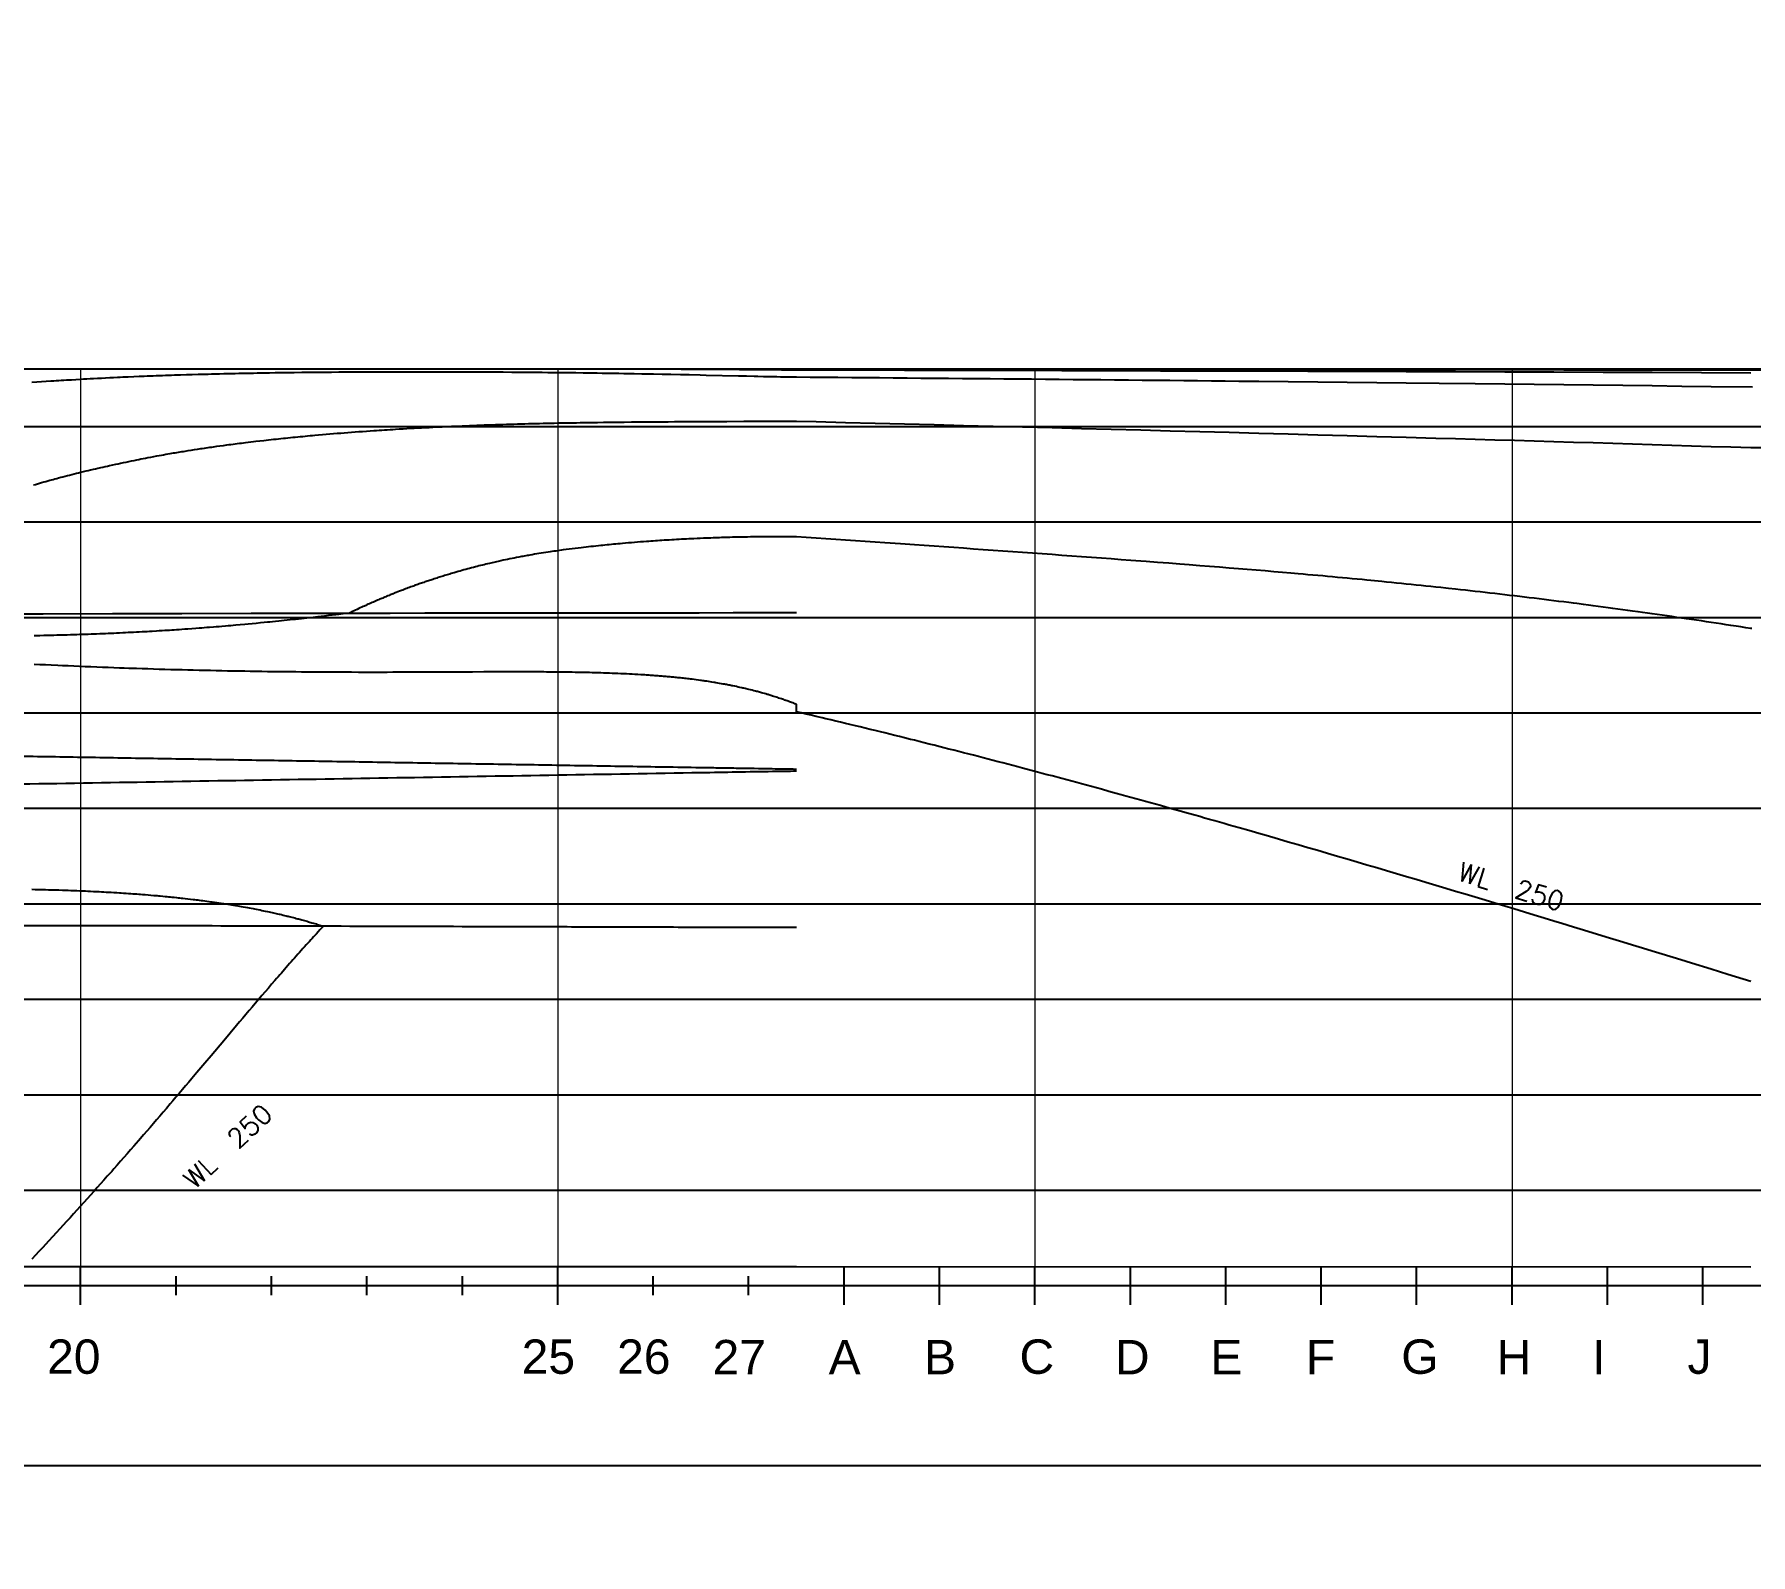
# Model space of a CAD drawing. Extents: x 11249 to 82946, y 15238 to 34763.
# Drawn here: x 25101 to 34094, y 15238 to 23200 of the extents above; entities that cross this region are included whole.
import ezdxf

# ---------------------------------------------------------------- set-up
doc = ezdxf.new("R2010")
doc.units = 0
doc.header["$LTSCALE"] = 250
for name, color, linetype, lineweight in [('00_Grid', 1, 'CONTINUOUS', 25), ('03_Lines_Buttocks', 7, 'CONTINUOUS', 25), ('03_Lines_Grid', 253, 'CONTINUOUS', 15), ('03_Lines_Waterlines', 7, 'CONTINUOUS', 25)]:
    doc.layers.add(name, color=color, linetype=linetype, lineweight=lineweight)
doc.layers.add('00_Text', color=7, linetype='CONTINUOUS')
doc.layers.add('S0CO1', color=1, linetype='CONTINUOUS')
doc.layers.add('Make2D$Visible$Curves$0', color=18, linetype='CONTINUOUS', true_color=0x000000)
doc.styles.add('Default', font='arial.ttf')
doc.styles.add('ROMANS', font='romans', dxfattribs={"height": 100})

msp = doc.modelspace()

# ---------------------------------------------------------------- linework, layer by layer
at = {"layer": '03_Lines_Buttocks'}
for points in [[(34093.7, 25413.4, 0.000024), (29093.7, 25240.3)], [(34093.7, 25472.6, 0.000032), (29093.7, 25299.6)], [(34093.7, 25539.6, 0.000044), (29093.7, 25366.6)], [(34093.7, 25630.6, 0.000088), (29093.7, 25457.6)]]:
    msp.add_lwpolyline(points, format="xyb", dxfattribs=at)
at = {"layer": '03_Lines_Grid'}
for p, q in [((25343.7, 21446.5), (25343.7, 16647.5)), ((27843.7, 21446.5), (27843.7, 16647.5)), ((30343.7, 21446.5), (30343.7, 16647.5)), ((32843.7, 21446.5), (32843.7, 16647.5))]:
    msp.add_line(p, q, dxfattribs=at)
at = {"layer": '03_Lines_Grid', "linetype": 'ByBlock', "lineweight": -2}
for p, q in [((12584.8, 21146.5), (51068.5, 21146.5)), ((12584.8, 20646.5), (51068.5, 20646.5)), ((12584.8, 20146.5), (51068.5, 20146.5)), ((12584.8, 19646.5), (51068.5, 19646.5)), ((12584.8, 19146.5), (51068.5, 19146.5)), ((12584.8, 18646.5), (51068.5, 18646.5)), ((12584.8, 18146.5), (51068.5, 18146.5)), ((12584.8, 17646.5), (51068.5, 17646.5)), ((12584.8, 17146.5), (51068.5, 17146.5))]:
    msp.add_line(p, q, dxfattribs=at)
at = {"layer": '03_Lines_Waterlines'}
for p, q in [((29093.7, 21446.5), (29093.7, 21446.5)), ((34093.7, 21446.5), (34093.7, 21446.5))]:
    msp.add_line(p, q, dxfattribs=at)
at = {"layer": '03_Lines_Waterlines', "color": 2}
for p, q in [((14343.7, 16746.5), (29093.7, 16746.5)), ((29093.7, 16746.5), (34093.7, 16744.9))]:
    msp.add_line(p, q, dxfattribs=at)
at = {"layer": '03_Lines_Waterlines'}
for points in [[(38837.2, 21446.5), (34093.7, 21446.5, 0.000019), (29145.2, 21446.5)], [(34102.7, 21351.7), (33887.5, 21354.5), (33732.8, 21356.4), (33578.2, 21358.4), (33423.6, 21360.3), (33268.9, 21362.2), (33114.3, 21364), (32959.7, 21365.8), (32805, 21367.7), (32650.4, 21369.4), (32462.4, 21371.6), (32289.5, 21373.5), (32134.9, 21375.2), (31980.3, 21376.9), (31825.6, 21378.5), (31671, 21380.2), (31516.4, 21381.8), (31413.3, 21382.8), (31413.3, 21382.8, 0.000523), (29093.7, 21404), (29067.9, 21404.4), (29042.1, 21404.8), (29011.4, 21405.4), (28991.8, 21405.8), (28972.1, 21406.2), (28952.5, 21406.6), (28922.2, 21407.2), (28891.8, 21407.8), (28872.6, 21408.3), (28831.8, 21409.2), (28791.1, 21410.1), (28621.6, 21414), (28589.2, 21414.8), (28532.9, 21416.1), (28486.9, 21417.1), (28436.8, 21418.1), (28390.8, 21419.1), (28344.8, 21420), (28314.4, 21420.6), (28283.9, 21421.2), (28244, 21421.9), (28217.3, 21422.4), (28190.6, 21422.8), (28164, 21423.3), (28130.4, 21423.8), (28103.5, 21424.2), (28076.7, 21424.6), (28049.8, 21425), (28023, 21425.4), (27976.4, 21426), (27937.7, 21426.5), (27898.9, 21427), (27860.5, 21427.4), (27822, 21427.8), (27791.7, 21428.1), (27761.3, 21428.4), (27714.3, 21428.8), (27667.3, 21429.2), (27635.5, 21429.5), (27603.8, 21429.7), (27558, 21430), (27512.3, 21430.3), (27462.3, 21430.5), (27412.4, 21430.8), (27384.7, 21430.9), (27357.1, 21431), (27318.2, 21431.1), (27279.4, 21431.2), (27240.5, 21431.3), (27201.7, 21431.4), (27172.1, 21431.4), (27142.5, 21431.4), (27094.4, 21431.4), (27046.2, 21431.4), (27007.4, 21431.3), (26968.5, 21431.3), (26929.6, 21431.2), (26890.7, 21431.1), (26851.9, 21430.9), (26813, 21430.7), (26774.1, 21430.5), (26735.3, 21430.3), (26696.4, 21430.1), (26657.6, 21429.8), (26618.7, 21429.5), (26579.8, 21429.1), (26541, 21428.7), (26502.2, 21428.3), (26463.3, 21427.9), (26424.5, 21427.4), (26394.1, 21427), (26363.7, 21426.5), (26333.2, 21426.1), (26302.8, 21425.6), (26269.3, 21425), (26249.9, 21424.7), (26230.6, 21424.3), (26211.2, 21424), (26191.8, 21423.6), (26172.4, 21423.2), (26153, 21422.8), (26133.7, 21422.4), (26114.3, 21422), (26093.2, 21421.5), (26072, 21421), (26050.9, 21420.5), (26029.8, 21420), (26012.2, 21419.5), (25994.6, 21419.1), (25977, 21418.6), (25959.4, 21418.1), (25928.5, 21417.2), (25897.6, 21416.3), (25866.6, 21415.4), (25835.7, 21414.4), (25820.3, 21413.8), (25804.8, 21413.3), (25788.7, 21412.8), (25772.6, 21412.2), (25756.5, 21411.6), (25740.3, 21411), (25724.2, 21410.4), (25708.1, 21409.8), (25692, 21409.2), (25675.9, 21408.6), (25650.4, 21407.5), (25621.9, 21406.3), (25593.5, 21405.1), (25579.2, 21404.5), (25565, 21403.8), (25550.8, 21403.2), (25536.6, 21402.5), (25516.4, 21401.6), (25496.2, 21400.6), (25474.9, 21399.6), (25453.7, 21398.5), (25432.4, 21397.4), (25411.2, 21396.3), (25393.9, 21395.3), (25376.7, 21394.4), (25359.4, 21393.4), (25342.2, 21392.5), (25319.2, 21391.1), (25296.1, 21389.8), (25282.7, 21389), (25269.4, 21388.2), (25256, 21387.3), (25242.6, 21386.5), (25229.2, 21385.7), (25215.9, 21384.8), (25202.5, 21383.9), (25188.5, 21383), (25163.5, 21381.4), (25138.5, 21379.7), (25113.6, 21377.9), (25088.6, 21376.1)], [(40106.9, 21446.5), (34093.7, 21446.5, 0.000007), (29093.7, 21446.5), (14343.7, 21446.5)], [(34343.7, 21034.7, 0.001774), (34093.7, 21033.8), (33990.6, 21037.2), (33887.5, 21040.5), (33784.4, 21043.8), (33680, 21047.2), (33578.2, 21050.4), (33475.1, 21053.6), (33372, 21056.7), (33268.9, 21059.9), (33165.8, 21063), (33062.7, 21066.1), (32959.7, 21069.2), (32856.6, 21072.2), (32753.5, 21075.2), (32650.4, 21078.2), (32547.3, 21081.2), (32444.2, 21084.2), (32289.5, 21088.6), (32134.9, 21092.9), (31980.3, 21097.2), (31825.6, 21101.5), (31671, 21105.7), (31516.4, 21109.9), (31361.7, 21114.1), (31207.1, 21118.2), (31052.4, 21122.4), (30897.8, 21126.5), (30743.2, 21130.5), (30588.5, 21134.6), (30433.9, 21138.6), (30279.2, 21142.6), (30124.6, 21146.6), (29970, 21150.5), (29815.3, 21154.4), (29660.7, 21158.3), (29506, 21162.2), (29351.4, 21166), (29196.8, 21169.9), (29093.7, 21172.4), (29035, 21172.3), (28935.9, 21172), (28882.1, 21171.8), (28819.3, 21171.6), (28729, 21171.3), (28652.3, 21171), (28614, 21170.9), (28557.8, 21170.6), (28523.9, 21170.4), (28490, 21170.2), (28456.1, 21170), (28422.2, 21169.8), (28372.6, 21169.5), (28322.9, 21169.1), (28295.7, 21168.9), (28268.5, 21168.7), (28230, 21168.3), (28191.5, 21167.9), (28153, 21167.5), (28114.5, 21167.1), (28082.9, 21166.7), (28051.3, 21166.3), (28019.7, 21165.8), (27988.1, 21165.4), (27960.4, 21164.9), (27941.2, 21164.6), (27921.9, 21164.3), (27902.6, 21164), (27883.3, 21163.6), (27864, 21163.3), (27844.8, 21162.9), (27825.5, 21162.5), (27806.2, 21162.1), (27786.9, 21161.7), (27767.6, 21161.3), (27748.3, 21160.8), (27729, 21160.4), (27709.7, 21159.9), (27690.4, 21159.4), (27671.1, 21158.9), (27651.8, 21158.4), (27632.5, 21157.9), (27613.2, 21157.4), (27593.9, 21156.8), (27574.6, 21156.2), (27555.3, 21155.6), (27536, 21155), (27516.7, 21154.4), (27497.4, 21153.8), (27478.1, 21153.1), (27458.8, 21152.5), (27439.4, 21151.8), (27420.1, 21151.1), (27400.8, 21150.3), (27381.5, 21149.6), (27362.2, 21148.8), (27342.9, 21148), (27315, 21146.9), (27301.1, 21146.3), (27287.1, 21145.7), (27262.4, 21144.6), (27237.7, 21143.5), (27213, 21142.3), (27188.4, 21141.1), (27169, 21140.1), (27149.7, 21139.2), (27130.4, 21138.2), (27111.1, 21137.1), (27091.8, 21136.1), (27072.5, 21135), (27053.1, 21133.9), (27033.8, 21132.8), (27013.5, 21131.6), (26993.2, 21130.4), (26979, 21129.6), (26964.7, 21128.7), (26950.5, 21127.8), (26936.3, 21126.9), (26922, 21126), (26907.8, 21125), (26893.6, 21124.1), (26879.4, 21123.1), (26860, 21121.8), (26840.7, 21120.5), (26821.4, 21119.1), (26802.1, 21117.7), (26782.8, 21116.3), (26763.5, 21114.8), (26744.2, 21113.4), (26725, 21111.9), (26706.3, 21110.4), (26687.5, 21108.9), (26668.8, 21107.3), (26650.1, 21105.8), (26630.3, 21104.1), (26610.4, 21102.4), (26590.5, 21100.7), (26570.7, 21098.9), (26558.2, 21097.8), (26545.7, 21096.6), (26533.2, 21095.5), (26520.6, 21094.3), (26507.6, 21093), (26494.6, 21091.8), (26481.6, 21090.5), (26468.6, 21089.3), (26455.6, 21088), (26442.5, 21086.7), (26429.5, 21085.4), (26416.5, 21084), (26406.3, 21083), (26393.3, 21081.6), (26380.4, 21080.3), (26367.5, 21078.9), (26354.6, 21077.5), (26341.7, 21076.1), (26328.8, 21074.7), (26315.9, 21073.2), (26303, 21071.8), (26282.7, 21069.5), (26262.5, 21067.1), (26248.9, 21065.5), (26235.4, 21063.9), (26221.8, 21062.3), (26208.3, 21060.6), (26197.3, 21059.3), (26186.3, 21057.9), (26175.4, 21056.5), (26164.4, 21055.1), (26153.4, 21053.7), (26142.5, 21052.3), (26131.5, 21050.9), (26120.6, 21049.4), (26108.6, 21047.9), (26091.1, 21045.5), (26073.6, 21043.1), (26056.1, 21040.7), (26038.6, 21038.3), (26029, 21036.9), (26019.4, 21035.5), (26009.7, 21034.1), (26000.1, 21032.7), (25990.5, 21031.3), (25980.9, 21029.9), (25971.3, 21028.5), (25955, 21026), (25938.5, 21023.5), (25922, 21020.9), (25905.5, 21018.4), (25889, 21015.7), (25880.4, 21014.3), (25871.8, 21013), (25863.3, 21011.6), (25854.7, 21010.1), (25846.1, 21008.7), (25837.6, 21007.3), (25829, 21005.8), (25820.5, 21004.4), (25811, 21002.7), (25801.5, 21001.1), (25790.1, 20999.1), (25778.8, 20997), (25767.5, 20995), (25756.1, 20992.9), (25740.9, 20990.1), (25725.6, 20987.3), (25710.4, 20984.4), (25695.1, 20981.5), (25683.4, 20979.2), (25671.6, 20976.9), (25659.9, 20974.6), (25648.1, 20972.3), (25636.8, 20970), (25622.7, 20967.2), (25608.7, 20964.3), (25594.6, 20961.4), (25580.6, 20958.5), (25566.9, 20955.6), (25553.3, 20952.7), (25539.7, 20949.8), (25526.1, 20946.9), (25510.6, 20943.5), (25495, 20940.1), (25484, 20937.6), (25473, 20935.2), (25460.1, 20932.3), (25447.1, 20929.3), (25434.2, 20926.4), (25421.3, 20923.4), (25408.7, 20920.4), (25396.1, 20917.5), (25383.5, 20914.5), (25370.9, 20911.5), (25356.6, 20908), (25342.2, 20904.5), (25332.1, 20902), (25321.9, 20899.5), (25310, 20896.5), (25298.1, 20893.5), (25286.2, 20890.5), (25274.3, 20887.5), (25262.7, 20884.5), (25251.1, 20881.4), (25239.5, 20878.4), (25228, 20875.3), (25218.4, 20872.8), (25208.8, 20870.2), (25199.2, 20867.6), (25189.6, 20864.9), (25183, 20863.1), (25172, 20860.1), (25161.1, 20857), (25150.2, 20853.9), (25139.3, 20850.8), (25128.7, 20847.8), (25118, 20844.7), (25107.4, 20841.6), (25096.8, 20838.5)]]:
    msp.add_lwpolyline(points, format="xyb", dxfattribs=at)
for points in [[(34093.7, 21446.5), (29093.7, 21446.5), (14343.7, 21446.5)], [(34095.2, 21426.1), (34093.7, 21426.1), (33835.9, 21427.2), (33578.2, 21428.3), (33320.5, 21429.3), (33062.7, 21430.2), (32805, 21431.2), (32547.3, 21432.1), (32289.5, 21433), (32031.8, 21433.8), (31774.1, 21434.6), (31516.4, 21435.4), (31258.6, 21436.1), (31000.9, 21436.8), (30743.2, 21437.5), (30485.4, 21438.2), (30227.7, 21438.8), (29970, 21439.4), (29660.7, 21440.1), (29351.4, 21440.7), (29093.7, 21441.2), (29015.7, 21442), (28954.3, 21442.5), (28891.9, 21443.1), (28860.2, 21443.3), (28828.5, 21443.6), (28796.2, 21443.8), (28746.5, 21444.2), (28697.9, 21444.5), (28664.1, 21444.7), (28630.4, 21444.9), (28595.7, 21445.1), (28561.2, 21445.2), (28525.7, 21445.4), (28490.1, 21445.6), (28444, 21445.8), (28379.1, 21446), (28341.3, 21446.1), (28291.5, 21446.2), (28263, 21446.3), (28222.4, 21446.4), (28181.7, 21446.4), (28138.3, 21446.5), (28096.9, 21446.5)], [(28800.1, 21446.5), (28857, 21446.5), (28913, 21446.4), (28968.3, 21446.4), (29047.8, 21446.3), (29093.7, 21446.2), (29557.6, 21446.1), (30021.5, 21445.9), (30433.9, 21445.7), (30846.3, 21445.5), (31258.6, 21445.3), (31671, 21445), (32031.8, 21444.7), (32392.6, 21444.4), (32753.5, 21444), (33114.3, 21443.7), (33475.1, 21443.3), (33835.9, 21442.8), (34093.7, 21442.5), (34196.4, 21441.6)], [(36029.2, 21446.5), (34093.7, 21446.5)], [(34099.8, 20087.6), (34093.7, 20088.2), (34067.9, 20092.3), (34042.1, 20096.3), (34018.4, 20100), (33990.6, 20104.3), (33964.8, 20108.3), (33939, 20112.2), (33913.3, 20116.2), (33887.5, 20120.1), (33861.7, 20124), (33835.9, 20127.8), (33810.2, 20131.7), (33784.4, 20135.5), (33758.1, 20139.3), (33732.8, 20143), (33707.1, 20146.8), (33681.3, 20150.5), (33655.5, 20154.2), (33629.8, 20157.9), (33604, 20161.6), (33578.2, 20165.2), (33552.4, 20168.9), (33526.7, 20172.5), (33503.8, 20175.6), (33475.1, 20179.6), (33449.3, 20183.1), (33423.6, 20186.6), (33397.8, 20190.1), (33372, 20193.6), (33346.3, 20197.1), (33320.5, 20200.5), (33294.7, 20203.9), (33268.9, 20207.3), (33243.2, 20210.7), (33217.4, 20214), (33183.6, 20218.4), (33165.8, 20220.6), (33140.1, 20223.9), (33114.3, 20227.2), (33088.5, 20230.4), (33062.7, 20233.7), (33037, 20236.9), (33011.2, 20240.1), (32985.4, 20243.2), (32959.7, 20246.4), (32933.9, 20249.5), (32908.1, 20252.6), (32885.1, 20255.3), (32856.6, 20258.7), (32830.8, 20261.8), (32805, 20264.8), (32779.2, 20267.8), (32753.5, 20270.8), (32727.7, 20273.7), (32701.9, 20276.7), (32676.1, 20279.6), (32650.4, 20282.5), (32624.6, 20285.4), (32598.8, 20288.3), (32573.1, 20291.1), (32547.3, 20293.9), (32511.1, 20297.9), (32495.7, 20299.5), (32470, 20302.3), (32444.2, 20305.1), (32418.4, 20307.8), (32392.6, 20310.5), (32366.9, 20313.2), (32341.1, 20315.9), (32315.3, 20318.5), (32289.5, 20321.2), (32263.8, 20323.8), (32238, 20326.4), (32212.2, 20329), (32186.5, 20331.6), (32160.7, 20334.1), (32122.5, 20337.8), (32102.9, 20339.8), (32083.4, 20341.6), (32057.6, 20344.1), (32031.8, 20346.6), (32006, 20349), (31980.3, 20351.4), (31954.5, 20353.8), (31928.7, 20356.2), (31903, 20358.6), (31877.2, 20361), (31851.4, 20363.3), (31825.6, 20365.6), (31799.9, 20367.9), (31774.1, 20370.2), (31748.3, 20372.4), (31722.5, 20374.7), (31685.1, 20377.9), (31640.2, 20381.8), (31594.8, 20385.6), (31549.1, 20389.5), (31502.9, 20393.3), (31456.4, 20397.2), (31409.4, 20401), (31361.7, 20404.9), (31310.2, 20409), (31258, 20413.2), (31207.1, 20417.2), (31152.2, 20421.5), (31102.7, 20425.4), (31044.5, 20429.9), (30985.8, 20434.4), (30926.7, 20438.8), (30897.8, 20441), (30846.3, 20444.9), (30794.7, 20448.7), (30743.2, 20452.6), (30691.6, 20456.4), (30640.1, 20460.2), (30588.5, 20464), (30537, 20467.8), (30485.4, 20471.5), (30433.9, 20475.2), (30382.3, 20479), (30330.8, 20482.7), (30279.2, 20486.4), (30227.7, 20490), (30176.1, 20493.7), (30124.6, 20497.4), (30073.1, 20501), (30021.5, 20504.6), (29969.1, 20508.3), (29918.4, 20511.8), (29866.9, 20515.4), (29815.3, 20519), (29763.8, 20522.5), (29712.2, 20526.1), (29639.7, 20531), (29557.6, 20536.6), (29506, 20540.1), (29454.5, 20543.6), (29403, 20547.1), (29351.4, 20550.5), (29299.9, 20554), (29248.3, 20557.4), (29196.8, 20560.8), (29145.2, 20564.2), (29093.7, 20567.6), (29076.8, 20567.8), (29059.8, 20568), (29042.9, 20568.2), (29026, 20568.3), (29016.2, 20568.4), (29006.4, 20568.4), (28996.6, 20568.5), (28986.8, 20568.5), (28977.1, 20568.5), (28967.3, 20568.5), (28957.5, 20568.5), (28947.7, 20568.5), (28937.9, 20568.4), (28928.1, 20568.4), (28918.3, 20568.3), (28908.5, 20568.2), (28898.7, 20568.2), (28888.9, 20568.1), (28879.1, 20568), (28869.4, 20567.8), (28853.7, 20567.6), (28838.1, 20567.4), (28822.5, 20567.1), (28806.8, 20566.9), (28791.2, 20566.5), (28775.6, 20566.2), (28759.9, 20565.8), (28744.3, 20565.4), (28728.7, 20565), (28713, 20564.6), (28701.9, 20564.2), (28690.8, 20563.9), (28679.7, 20563.5), (28668.5, 20563.1), (28657.4, 20562.7), (28646.3, 20562.3), (28635.2, 20561.9), (28624, 20561.5), (28607.3, 20560.8), (28590.5, 20560.1), (28573.7, 20559.4), (28557, 20558.6), (28544, 20558), (28531.1, 20557.4), (28518.2, 20556.7), (28505.3, 20556.1), (28492.3, 20555.4), (28479.4, 20554.7), (28466.5, 20554), (28453.6, 20553.2), (28440.5, 20552.5), (28427.4, 20551.7), (28414.3, 20550.9), (28401.2, 20550.1), (28389.6, 20549.3), (28378.1, 20548.6), (28366.6, 20547.8), (28355.1, 20547), (28343.5, 20546.2), (28332, 20545.4), (28320.5, 20544.6), (28309, 20543.8), (28293.1, 20542.6), (28277.2, 20541.4), (28261.4, 20540.1), (28245.5, 20538.8), (28229.7, 20537.5), (28213.9, 20536.2), (28198.1, 20534.9), (28182.3, 20533.5), (28170.8, 20532.4), (28159.2, 20531.4), (28147.7, 20530.3), (28136.2, 20529.3), (28124.6, 20528.2), (28113.1, 20527), (28101.6, 20525.9), (28090.1, 20524.8), (28079.5, 20523.7), (28069, 20522.6), (28056.2, 20521.3), (28043.3, 20519.9), (28030.5, 20518.6), (28017.7, 20517.1), (28004.8, 20515.7), (27992, 20514.3), (27979.2, 20512.8), (27966.3, 20511.3), (27950.6, 20509.4), (27934.8, 20507.5), (27919.2, 20505.6), (27903.6, 20503.6), (27888, 20501.7), (27872.4, 20499.6), (27862.5, 20498.3), (27852.6, 20497), (27842.7, 20495.6), (27832.8, 20494.2), (27822.9, 20492.8), (27813, 20491.4), (27803.1, 20489.9), (27793.2, 20488.4), (27781.2, 20486.6), (27769.2, 20484.7), (27757.3, 20482.8), (27745.3, 20480.8), (27733.4, 20478.9), (27721.4, 20476.9), (27709.5, 20474.8), (27697.6, 20472.7), (27690.2, 20471.4), (27682.9, 20470.1), (27675.6, 20468.8), (27668.3, 20467.5), (27661.1, 20466.1), (27653.8, 20464.7), (27646.5, 20463.4), (27639.2, 20462), (27627.5, 20459.7), (27615.9, 20457.4), (27604.2, 20455.1), (27592.6, 20452.7), (27580.9, 20450.3), (27569.3, 20447.9), (27557.7, 20445.4), (27546.1, 20442.9), (27538.5, 20441.2), (27530.9, 20439.5), (27523.2, 20437.8), (27515.6, 20436.1), (27508, 20434.4), (27500.5, 20432.6), (27492.9, 20430.9), (27485.3, 20429.1), (27476.1, 20426.9), (27466.9, 20424.7), (27457.8, 20422.5), (27448.6, 20420.3), (27439.5, 20418), (27430.3, 20415.7), (27421.2, 20413.4), (27412.1, 20411.1), (27402, 20408.4), (27391.9, 20405.8), (27381.8, 20403.1), (27371.7, 20400.4), (27361.6, 20397.7), (27351.6, 20394.9), (27341.5, 20392.1), (27331.5, 20389.3), (27321.5, 20386.5), (27311.5, 20383.6), (27301.5, 20380.7), (27291.6, 20377.8), (27284.7, 20375.8), (27277.8, 20373.7), (27270.9, 20371.7), (27264, 20369.6), (27257.2, 20367.5), (27250.3, 20365.4), (27243.4, 20363.2), (27236.6, 20361.1), (27229.7, 20359), (27222.9, 20356.8), (27216, 20354.6), (27209.2, 20352.4), (27202.3, 20350.2), (27195.5, 20348), (27188.7, 20345.8), (27177.8, 20342.2), (27171.7, 20340.1), (27165.6, 20338.1), (27159.5, 20336.1), (27153.5, 20334), (27147.4, 20331.9), (27141.3, 20329.8), (27135.3, 20327.7), (27129.2, 20325.6), (27123.1, 20323.5), (27117.1, 20321.4), (27111, 20319.3), (27105, 20317.1), (27099, 20315), (27092.9, 20312.8), (27086.9, 20310.6), (27080.9, 20308.4), (27073.8, 20305.8), (27066.7, 20303.2), (27059.6, 20300.6), (27052.5, 20297.9), (27045.4, 20295.3), (27038.4, 20292.6), (27031.3, 20289.9), (27024.2, 20287.2), (27014.9, 20283.6), (27005.6, 20280), (26996.4, 20276.3), (26987.1, 20272.7), (26981.6, 20270.5), (26976.1, 20268.3), (26970.6, 20266.1), (26965.1, 20263.8), (26959.6, 20261.6), (26954.1, 20259.4), (26948.6, 20257.1), (26943.2, 20254.9), (26937.7, 20252.6), (26932.2, 20250.3), (26926.7, 20248), (26921.3, 20245.7), (26915.8, 20243.4), (26910.4, 20241.1), (26904.9, 20238.8), (26899.5, 20236.4), (26892.3, 20233.3), (26885.1, 20230.2), (26877.9, 20227.1), (26870.8, 20224), (26864.1, 20221), (26857.3, 20218), (26850.6, 20215), (26843.9, 20212), (26837.2, 20209), (26830.5, 20205.9), (26823.8, 20202.9), (26817.1, 20199.8), (26808.9, 20196), (26800.7, 20192.2), (26792.5, 20188.3), (26784.3, 20184.5), (26776.1, 20180.6), (26768, 20176.7), (26759.8, 20172.8), (26751.7, 20168.9), (26740.5, 20167.5), (26718.9, 20164.8), (26697.4, 20162.2), (26680.8, 20160.2), (26661.5, 20157.9), (26642.1, 20155.6), (26621.1, 20153.1), (26603.5, 20151.1), (26585.9, 20149), (26561.4, 20146.2), (26544.9, 20144.4), (26528.5, 20142.5), (26515.1, 20141), (26501.7, 20139.6), (26485.8, 20137.8), (26470, 20136.1), (26456, 20134.6), (26442, 20133.1), (26426.1, 20131.4), (26410.2, 20129.7), (26396.2, 20128.3), (26382.3, 20126.8), (26365.6, 20125.1), (26349, 20123.4), (26335.8, 20122.1), (26322.6, 20120.8), (26304.5, 20119), (26286.4, 20117.2), (26262.9, 20115), (26242.6, 20113), (26222.2, 20111.1), (26203.2, 20109.4), (26179.8, 20107.3), (26156.4, 20105.2), (26143.6, 20104.1), (26129.9, 20102.9), (26116.2, 20101.7), (26102.4, 20100.5), (26083.9, 20099), (26069, 20097.7), (26054, 20096.5), (26039.1, 20095.3), (26019.1, 20093.7), (26005.5, 20092.7), (25991.8, 20091.6), (25978.2, 20090.6), (25964.5, 20089.5), (25947.4, 20088.3), (25926.2, 20086.7), (25904.9, 20085.2), (25889.2, 20084.1), (25873.4, 20083), (25859.3, 20082), (25845.2, 20081.1), (25833.2, 20080.3), (25821.1, 20079.5), (25809, 20078.7), (25785.5, 20077.2), (25770.6, 20076.3), (25755.7, 20075.4), (25740.8, 20074.5), (25717.8, 20073.2), (25704.9, 20072.4), (25692, 20071.7), (25679.1, 20071), (25666.2, 20070.3), (25651, 20069.5), (25635.8, 20068.7), (25621.2, 20067.9), (25606.6, 20067.2), (25592.6, 20066.5), (25578.6, 20065.8), (25564.6, 20065.1), (25546.9, 20064.3), (25532, 20063.6), (25517.1, 20062.9), (25502.2, 20062.3), (25487.3, 20061.7), (25474.6, 20061.1), (25461.8, 20060.6), (25444.8, 20059.9), (25427.7, 20059.3), (25413.1, 20058.7), (25398.5, 20058.2), (25384, 20057.6), (25368, 20057.1), (25353.1, 20056.6), (25338.2, 20056.1), (25323.3, 20055.6), (25308.4, 20055.1), (25290.6, 20054.6), (25272.9, 20054.1), (25248.8, 20053.4), (25233.9, 20053), (25219, 20052.6), (25204.1, 20052.3), (25189.1, 20051.9), (25171.9, 20051.5), (25150.7, 20051.1), (25129.5, 20050.6), (25114.6, 20050.3), (25099.7, 20050.1)], [(34094.5, 18240.1), (34093.7, 18240.3), (33974.6, 18277), (33887.5, 18303.8), (33784.4, 18335.5), (33727.6, 18353), (33629.8, 18383), (33578.2, 18398.8), (33526.7, 18414.6), (33475.1, 18430.4), (33423.6, 18446.1), (33354.8, 18467.2), (33268.9, 18493.3), (33217.4, 18509.1), (33165.8, 18524.7), (33104.5, 18543.4), (33062.7, 18556.1), (33011.2, 18571.7), (32959.7, 18587.3), (32908.1, 18602.9), (32852.4, 18619.8), (32805, 18634.1), (32753.5, 18649.6), (32701.9, 18665.2), (32650.4, 18680.7), (32598.4, 18696.3), (32547.3, 18711.6), (32495.7, 18727), (32444.2, 18742.5), (32392.6, 18757.8), (32341.1, 18773.2), (32289.6, 18788.5), (32238, 18803.8), (32186.5, 18819.1), (32134.9, 18834.3), (32083.1, 18849.6), (32031.8, 18864.7), (31980.3, 18879.9), (31928.7, 18895), (31877.2, 18910.1), (31821, 18926.5), (31774.1, 18940.2), (31722.5, 18955.2), (31671, 18970.1), (31619.4, 18985), (31555.3, 19003.5), (31516.4, 19014.7), (31464.8, 19029.5), (31413.3, 19044.3), (31361.7, 19059), (31335.9, 19066.3), (31285.5, 19080.7), (31258.6, 19088.3), (31232.9, 19095.6), (31207.1, 19102.9), (31181.3, 19110.2), (31148.9, 19119.3), (31104, 19131.9), (31078.2, 19139.2), (31052.4, 19146.4), (31000.9, 19160.8), (30975.1, 19168), (30949.3, 19175.1), (30923.6, 19182.3), (30897.8, 19189.4), (30871.6, 19196.7), (30846.3, 19203.7), (30820.5, 19210.8), (30794.7, 19217.9), (30768.9, 19225), (30730.8, 19235.4), (30691.6, 19246.1), (30665.8, 19253.2), (30640.1, 19260.2), (30614.3, 19267.2), (30588.4, 19274.2), (30562.7, 19281.1), (30537, 19288.1), (30511.2, 19295), (30485.4, 19302), (30433.9, 19315.8), (30408.1, 19322.7), (30382.3, 19329.5), (30356.6, 19336.4), (30330.8, 19343.2), (30298.2, 19351.9), (30279.2, 19356.9), (30253.5, 19363.7), (30227.7, 19370.5), (30201.9, 19377.2), (30176.1, 19384), (30150.2, 19390.8), (30124.6, 19397.4), (30098.8, 19404.2), (30073.1, 19410.8), (30047.3, 19417.5), (30021.5, 19424.2), (29999.9, 19429.7), (29970, 19437.4), (29944.2, 19444), (29918.4, 19450.6), (29892.6, 19457.2), (29866.9, 19463.7), (29847.3, 19468.7), (29815.3, 19476.8), (29789.6, 19483.3), (29763.8, 19489.8), (29738, 19496.3), (29712.2, 19502.7), (29692.1, 19507.7), (29660.7, 19515.6), (29634.9, 19522), (29609.1, 19528.4), (29583.4, 19534.7), (29557.6, 19541.1), (29534.1, 19546.8), (29506, 19553.7), (29480.3, 19560), (29454.5, 19566.3), (29428.7, 19572.5), (29403, 19578.8), (29373.1, 19586), (29351.4, 19591.2), (29325.6, 19597.4), (29299.9, 19603.5), (29274.1, 19609.7), (29248.3, 19615.8), (29228.5, 19620.5), (29196.8, 19628), (29171, 19634), (29145.2, 19640.1), (29119.5, 19646.1), (29093.7, 19652.1), (29093.7, 19691.1), (29085.2, 19694.3), (29079.8, 19696.4), (29074.4, 19698.5), (29068.5, 19700.7), (29062.8, 19702.8), (29057, 19705), (29051.2, 19707.1), (29045.5, 19709.2), (29039.4, 19711.3), (29033.4, 19713.5), (29027.4, 19715.6), (29021.3, 19717.7), (29015.3, 19719.7), (29009.4, 19721.7), (29002.7, 19724), (28996, 19726.2), (28989.3, 19728.3), (28982.7, 19730.5), (28976, 19732.6), (28969.3, 19734.7), (28964.4, 19736.2), (28959.5, 19737.7), (28954.6, 19739.2), (28949.7, 19740.7), (28945.4, 19742), (28941.1, 19743.2), (28933.6, 19745.4), (28926.2, 19747.6), (28918.7, 19749.7), (28911.2, 19751.8), (28905.9, 19753.3), (28900.6, 19754.7), (28895.3, 19756.1), (28890, 19757.6), (28884.6, 19759), (28879.2, 19760.4), (28870.6, 19762.6), (28862, 19764.8), (28853.4, 19766.9), (28844.8, 19769.1), (28837.6, 19770.8), (28830.4, 19772.5), (28824.7, 19773.8), (28819, 19775.2), (28813.3, 19776.5), (28807.7, 19777.7), (28798.4, 19779.8), (28789.2, 19781.8), (28779.9, 19783.8), (28770.7, 19785.7), (28761.5, 19787.6), (28755.9, 19788.7), (28750.3, 19789.8), (28744.7, 19790.9), (28739.1, 19792), (28733.5, 19793.1), (28727.9, 19794.2), (28722.3, 19795.2), (28716.6, 19796.3), (28711, 19797.3), (28701.3, 19799.1), (28691.6, 19800.8), (28681.8, 19802.4), (28672.1, 19804.1), (28666.9, 19804.9), (28661.7, 19805.8), (28651.3, 19807.5), (28642.2, 19808.9), (28633.1, 19810.3), (28623.9, 19811.7), (28614.8, 19813), (28609, 19813.9), (28603.2, 19814.7), (28597.4, 19815.5), (28591.6, 19816.3), (28580.6, 19817.8), (28569.6, 19819.3), (28558.6, 19820.7), (28547.6, 19822.1), (28539.7, 19823.1), (28531.9, 19824), (28524.4, 19824.9), (28517, 19825.8), (28509.5, 19826.6), (28502, 19827.4), (28494.6, 19828.3), (28487.1, 19829.1), (28479.6, 19829.9), (28472.2, 19830.6), (28465.2, 19831.3), (28458.6, 19832), (28452, 19832.7), (28445.4, 19833.3), (28438.8, 19833.9), (28432.2, 19834.5), (28425.6, 19835.1), (28419, 19835.7), (28412.4, 19836.3), (28405.4, 19836.9), (28398.3, 19837.6), (28391.2, 19838.1), (28384.2, 19838.7), (28377.1, 19839.3), (28370, 19839.9), (28362.9, 19840.4), (28352.7, 19841.2), (28345.3, 19841.7), (28337.8, 19842.3), (28330.3, 19842.8), (28322.9, 19843.3), (28315.4, 19843.8), (28307.9, 19844.3), (28300.5, 19844.8), (28293, 19845.3), (28285.6, 19845.8), (28278.1, 19846.2), (28263.2, 19847.1), (28248.2, 19848), (28233.3, 19848.8), (28218.9, 19849.5), (28204.5, 19850.2), (28190, 19850.9), (28173.6, 19851.6), (28158.6, 19852.3), (28143.7, 19852.9), (28128.8, 19853.5), (28113.9, 19854), (28098.9, 19854.5), (28084, 19855), (28069.1, 19855.5), (28054.1, 19855.9), (28039.2, 19856.3), (28024.3, 19856.7), (28009.3, 19857.1), (27994.4, 19857.4), (27979.5, 19857.8), (27964.6, 19858.1), (27949.6, 19858.4), (27934.7, 19858.6), (27919.8, 19858.9), (27904.8, 19859.1), (27889.9, 19859.3), (27875, 19859.5), (27860, 19859.7), (27845.1, 19859.8), (27830.2, 19860), (27815.3, 19860.1), (27800.3, 19860.3), (27785.4, 19860.4), (27770.5, 19860.5), (27755.5, 19860.6), (27740.6, 19860.6), (27725.7, 19860.7), (27695.8, 19860.8), (27666, 19860.9), (27636.1, 19860.9), (27601.3, 19860.9), (27576.4, 19860.9), (27546.5, 19860.8), (27516.7, 19860.8), (27486.8, 19860.7), (27457, 19860.6), (27397.2, 19860.4), (27337.5, 19860.1), (27218.1, 19859.6), (27158.4, 19859.3), (27098.7, 19859.1), (27068.8, 19859), (27016.2, 19858.8), (26979.3, 19858.8), (26949.4, 19858.7), (26919.6, 19858.7), (26889.7, 19858.7), (26859.9, 19858.7), (26830, 19858.7), (26800.2, 19858.7), (26763.1, 19858.8), (26740.5, 19858.8), (26710.6, 19858.9), (26680.8, 19859), (26650.9, 19859.2), (26621.1, 19859.3), (26591.2, 19859.5), (26561.4, 19859.7), (26533.3, 19859.9), (26501.7, 19860.2), (26471.8, 19860.5), (26442, 19860.7), (26412.2, 19861.1), (26382.3, 19861.4), (26352.5, 19861.8), (26322.6, 19862.2), (26292.8, 19862.6), (26263, 19863), (26232.2, 19863.5), (26203.3, 19864), (26173.4, 19864.5), (26143.6, 19865), (26113.8, 19865.6), (26083.9, 19866.2), (26054.1, 19866.8), (26024.3, 19867.5), (25994.4, 19868.1), (25964.6, 19868.8), (25933.9, 19869.6), (25904.9, 19870.3), (25875.1, 19871.1), (25845.3, 19871.9), (25815.5, 19872.7), (25785.6, 19873.6), (25755.8, 19874.4), (25726, 19875.3), (25696.2, 19876.3), (25666.3, 19877.2), (25636.5, 19878.2), (25596.5, 19879.6), (25571.8, 19880.4), (25547.1, 19881.3), (25517.2, 19882.4), (25487.4, 19883.5), (25457.6, 19884.6), (25427.8, 19885.8), (25398, 19887), (25368.2, 19888.2), (25338.4, 19889.4), (25308.5, 19890.7), (25278.7, 19892), (25248.9, 19893.3), (25224.4, 19894.4), (25189.3, 19896), (25159.5, 19897.4), (25129.7, 19898.8), (25099.9, 19900.2)], [(25088.2, 18722.4), (25105.6, 18722.1), (25118, 18721.8), (25130.4, 18721.5), (25145.3, 18721.2), (25160.2, 18720.8), (25175.1, 18720.4), (25190, 18720), (25209.7, 18719.5), (25229.7, 18718.8), (25249.6, 18718.2), (25263.7, 18717.7), (25277.8, 18717.2), (25291.9, 18716.7), (25309.2, 18716.1), (25324.2, 18715.5), (25339.1, 18714.9), (25354, 18714.3), (25368.9, 18713.6), (25382.1, 18713), (25395.3, 18712.4), (25411.9, 18711.6), (25428.5, 18710.8), (25441, 18710.2), (25453.5, 18709.5), (25465.9, 18708.9), (25478.4, 18708.2), (25488.1, 18707.6), (25503.1, 18706.8), (25518, 18705.9), (25532.9, 18705), (25547.8, 18704.1), (25556, 18703.5), (25568.9, 18702.7), (25581.7, 18701.8), (25594.6, 18700.9), (25607.4, 18700), (25618, 18699.3), (25628.6, 18698.5), (25638.2, 18697.8), (25647.9, 18697.1), (25657.5, 18696.3), (25667.1, 18695.6), (25681.9, 18694.4), (25696.8, 18693.2), (25711.8, 18691.9), (25726.7, 18690.7), (25735.3, 18689.9), (25743.9, 18689.1), (25752.4, 18688.4), (25761, 18687.6), (25773.7, 18686.4), (25786.4, 18685.2), (25795.2, 18684.4), (25804, 18683.5), (25812.7, 18682.6), (25821.5, 18681.7), (25833.8, 18680.5), (25846, 18679.2), (25854.2, 18678.3), (25862.4, 18677.5), (25870.6, 18676.6), (25878.8, 18675.7), (25892.2, 18674.2), (25905.7, 18672.6), (25919.4, 18671), (25933.1, 18669.4), (25941.1, 18668.4), (25949.2, 18667.4), (25957.3, 18666.4), (25965.4, 18665.4), (25975, 18664.2), (25984.6, 18662.9), (25994.7, 18661.6), (26004.8, 18660.3), (26014.9, 18658.9), (26025, 18657.5), (26033.6, 18656.3), (26045.3, 18654.7), (26056.9, 18653), (26068.6, 18651.3), (26080.3, 18649.6), (26094.7, 18647.4), (26104.8, 18645.8), (26114.8, 18644.3), (26124.8, 18642.7), (26134.6, 18641.1), (26144.4, 18639.5), (26155.9, 18637.6), (26167.4, 18635.6), (26176.5, 18634.1), (26185.7, 18632.5), (26194.9, 18630.9), (26208.1, 18628.5), (26217.8, 18626.7), (26227.6, 18624.9), (26237.3, 18623.1), (26247.1, 18621.3), (26255.4, 18619.7), (26263.7, 18618.1), (26274.1, 18616), (26284.5, 18614), (26293.4, 18612.1), (26302.4, 18610.3), (26311.4, 18608.4), (26323.4, 18605.9), (26331.3, 18604.2), (26339.1, 18602.5), (26347, 18600.8), (26354.9, 18599), (26361.9, 18597.5), (26369, 18595.9), (26376, 18594.2), (26383.1, 18592.6), (26388.1, 18591.5), (26396.1, 18589.6), (26404.1, 18587.7), (26412.1, 18585.8), (26420, 18583.8), (26425.7, 18582.4), (26431.4, 18581), (26437.1, 18579.6), (26442.8, 18578.2), (26450.9, 18576.1), (26458.3, 18574.2), (26465.7, 18572.3), (26473.2, 18570.3), (26480.6, 18568.4), (26486.1, 18566.9), (26491.5, 18565.4), (26497, 18563.9), (26502.5, 18562.4), (26509.3, 18560.5), (26516.3, 18558.6), (26523.2, 18556.6), (26530.2, 18554.7), (26537.1, 18552.7), (26543.4, 18550.9), (26549.6, 18549), (26555.9, 18547.2), (26564, 18544.8), (26570.5, 18542.8), (26577, 18540.8), (26583.5, 18538.8), (26590, 18536.8), (26596.4, 18534.8), (26602.7, 18532.8), (26609, 18530.8), (26615.3, 18528.8), (26610.9, 18524), (26606.4, 18519.2), (26597.4, 18509.5), (26588.4, 18499.7), (26579.4, 18489.9), (26570.4, 18480.1), (26564.4, 18473.5), (26557, 18465.4), (26549.6, 18457.2), (26542.2, 18449.1), (26534.9, 18440.9), (26526, 18431.1), (26517.2, 18421.3), (26508.4, 18411.5), (26499.6, 18401.7), (26490.9, 18391.9), (26482.2, 18382.1), (26473.4, 18372.3), (26464.7, 18362.5), (26456.1, 18352.7), (26447.4, 18342.9), (26438.7, 18333), (26430.1, 18323.2), (26420.7, 18312.4), (26411.2, 18301.6), (26395.7, 18283.9), (26387.2, 18274.1), (26378.7, 18264.3), (26370.1, 18254.5), (26361.6, 18244.6), (26344.6, 18225), (26327.7, 18205.3), (26310.8, 18185.6), (26293.9, 18166), (26277.1, 18146.3), (26258.1, 18124), (26242.4, 18105.6), (26226.8, 18087.2), (26210.1, 18067.5), (26193.4, 18047.8), (26176.7, 18028.1), (26160, 18008.4), (26126.7, 17969), (26093.5, 17929.6), (26027, 17850.7), (25993.8, 17811.3), (25952.3, 17762.1), (25927.1, 17732.3), (25910.4, 17712.6), (25893.7, 17692.9), (25876.9, 17673.1), (25860.2, 17653.4), (25843.4, 17633.7), (25826.6, 17613.9), (25813.1, 17598.1), (25792.9, 17574.4), (25776, 17554.7), (25759.1, 17535), (25742.1, 17515.2), (25725.2, 17495.5), (25708.1, 17475.7), (25691.1, 17456), (25674, 17436.3), (25656.9, 17416.5), (25647, 17405.2), (25634.8, 17391.1), (25622.5, 17377.1), (25605.3, 17357.3), (25588, 17337.6), (25570.7, 17317.9), (25553.3, 17298.1), (25535.9, 17278.4), (25518.5, 17258.7), (25506.6, 17245.2), (25494.6, 17231.7), (25483.5, 17219.2), (25466, 17199.5), (25448.4, 17179.8), (25430.8, 17160), (25413.1, 17140.3), (25395.4, 17120.6), (25377.6, 17100.9), (25360, 17081.3), (25342, 17061.5), (25324.1, 17041.8), (25306.2, 17022.1), (25288.3, 17002.4), (25270.3, 16982.7), (25252.3, 16963), (25234.2, 16943.3), (25216.1, 16923.6), (25198, 16903.9), (25175.9, 16879.9), (25161.7, 16864.5), (25143.4, 16844.8), (25125.2, 16825.1), (25106.9, 16805.5), (25088.6, 16785.8)]]:
    msp.add_lwpolyline(points, dxfattribs=at)
at = {"layer": '03_Lines_Waterlines', "color": 2}
msp.add_lwpolyline([(24965.7, 20165.1), (25147, 20165.4), (25510, 20166.2), (25873.6, 20167), (26237.8, 20167.8), (26419.6, 20168.2), (26601.5, 20168.6), (26783.6, 20168.9), (26965.9, 20169.2), (27146.8, 20169.6), (27327.9, 20169.8), (27509.2, 20170.1), (27690.7, 20170.4), (27873.6, 20170.6), (28056.7, 20170.8), (28230.7, 20171), (28404.8, 20171.1), (28583.7, 20171.2), (28762.6, 20171.3), (28928.2, 20171.4), (29093.7, 20171.4)], dxfattribs=at)
at = {"layer": '03_Lines_Waterlines'}
for centre, radius, start, end in [((31593.7, -21545188.1), 21566634.7, 89.99335836, 90.00662698), ((31593.7, -22954916.7), 22976363.3, 89.99376586, 90.00621933), ((31593.7, -26443579.2), 26465025.8, 89.99458766, 90.00539716), ((31593.7, -31089242.2), 31110688.8, 89.99539588, 90.00458842), ((31593.7, -40700334.5), 40721781, 89.99648255, 90.00350056), ((31629.8, -106397424), 106418870.5, 89.998673459, 90.001331444)]:
    msp.add_arc(centre, radius, start, end, dxfattribs=at)
at = {"layer": '03_Lines_Waterlines', "color": 2}
for points, knots in [([(29093.7, 19350.6), (29051.4, 19351.3), (28946.3, 19353), (28809.7, 19355.3), (28684.2, 19357.4), (28558.6, 19359.5), (28401.6, 19362.1), (28213.3, 19365.2), (28025, 19368.4), (27899.5, 19370.4), (27774.1, 19372.5), (27648.7, 19374.6), (27460.6, 19377.8), (27272.6, 19380.9), (27084.7, 19384), (26896.9, 19387.2), (26646.7, 19391.4), (26334.2, 19396.6), (26022, 19401.8), (25772.4, 19406), (25585.3, 19409.1), (25398.2, 19412.2), (25148.9, 19416.4), (24837.4, 19421.6), (24526.1, 19426.7), (24277.1, 19430.9), (24090.4, 19434), (23923.1, 19436.8), (23798.7, 19438.9), (23717, 19440.2), (23635.3, 19441.6), (23510.9, 19443.7), (23405.9, 19445.4), (23343.7, 19446.5)], [0.008037, 0.008037, 0.008037, 0.008037, 0.0290844, 0.0603344, 0.0759594, 0.0915844, 0.1228344, 0.1540844, 0.1853344, 0.2165844, 0.2165844, 0.2478344, 0.2790844, 0.3103344, 0.3415844, 0.3728344, 0.4040844, 0.4665844, 0.5290844, 0.5603344, 0.5915844, 0.6228344, 0.6540844, 0.7165844, 0.7790844, 0.8103344, 0.8415844, 0.8728344, 0.8943188, 0.9040844, 0.9138501, 0.9353344, 0.9665844, 0.9665844, 0.9665844, 0.9665844]), ([(23343.7, 19246.5), (23843.7, 19254.6), (24593.7, 19266.9), (25593.7, 19283.5), (26343.7, 19296.1), (27093.7, 19308.7), (27843.7, 19321.4), (28468.7, 19332), (28885.3, 19339.1), (29052, 19341.8), (29093.7, 19342.5)], [1.9665844, 1.9665844, 1.9665844, 1.9665844, 2.2165844, 2.3415844, 2.4665844, 2.5915844, 2.7165844, 2.8415844, 2.9040844, 2.9249226, 2.9249226, 2.9249226, 2.9249226]), ([(29093.7, 18521.7), (28980.3, 18521.9), (28866.9, 18522.1), (28629.3, 18522.7), (28505.1, 18523.1), (28264.7, 18523.8), (28148.5, 18524.1), (27907.9, 18524.9), (27783.7, 18525.3), (27175.8, 18527.2), (26693, 18528.7), (25972.3, 18530.4), (25732.1, 18530.9), (25252.3, 18531.6), (25012.8, 18531.9), (24534.7, 18532.2), (24296.1, 18532.1), (23938.6, 18531.8), (23819.6, 18531.7), (23581.7, 18531.2), (23462.7, 18531), (23343.7, 18530.6)], [7, 7, 7, 7, 7.0586005, 7.0586005, 7.1227355, 7.1227355, 7.1828309, 7.1828309, 7.2471188, 7.2471188, 7.4976791, 7.4976791, 7.6233995, 7.6233995, 7.749047, 7.749047, 7.8745803, 7.8745803, 7.9372676, 7.9372676, 8, 8, 8, 8])]:
    msp.add_open_spline(points, degree=3, knots=knots, dxfattribs=at)
at = {"layer": 'Make2D$Visible$Curves$0', "color": 0, "linetype": 'ByBlock', "lineweight": -2}
for p, q in [((25343.7, 16546.5), (25343.7, 16746.5)), ((27843.7, 16546.5), (27843.7, 16746.5)), ((29343.7, 16546.5), (29343.7, 16746.5)), ((29843.7, 16546.5), (29843.7, 16746.5)), ((30343.7, 16546.5), (30343.7, 16746.5)), ((30843.7, 16546.5), (30843.7, 16746.5)), ((31343.7, 16546.5), (31343.7, 16746.5)), ((31843.7, 16546.5), (31843.7, 16746.5)), ((32343.7, 16546.5), (32343.7, 16746.5)), ((32843.7, 16546.5), (32843.7, 16746.5)), ((33343.7, 16546.5), (33343.7, 16746.5)), ((33843.7, 16546.5), (33843.7, 16746.5)), ((12584.8, 16646.5), (50512.8, 16646.5)), ((25843.7, 16596.5), (25843.7, 16696.5)), ((26343.7, 16596.5), (26343.7, 16696.5)), ((26843.7, 16596.5), (26843.7, 16696.5)), ((27343.7, 16596.5), (27343.7, 16696.5)), ((28343.7, 16596.5), (28343.7, 16696.5)), ((28843.7, 16596.5), (28843.7, 16696.5))]:
    msp.add_line(p, q, dxfattribs=at)
at = {"layer": 'S0CO1', "color": 6}
msp.add_line((82427.2, 15702.1), (11777.6, 15702.1), dxfattribs=at)

# ---------------------------------------------------------------- texts
at = {"layer": '00_Grid', "char_height": 180, "attachment_point": 7, "style": 'Default'}
for s, insert, width in [('20', (25168.2, 16182.2), 894.13), ('25', (27654.6, 16182.2), 898.043), ('26', (28154.6, 16182.2), 894.13), ('C', (30262.9, 16182.2), 702.391), ('G', (32262.9, 16182.2), 720), ('27', (28654.6, 16182.2), 894.13), ('A', (29262.9, 16182.2), 698.478), ('B', (29762.9, 16182.2), 669.13), ('D', (30762.9, 16182.2), 696.522), ('E', (31262.9, 16182.2), 667.174), ('F', (31762.9, 16182.2), 643.696), ('H', (32762.9, 16182.2), 682.826), ('I', (33262.9, 16182.2), 455.87), ('J', (33762.9, 16182.2), 573.261)]:
    msp.add_mtext(s, dxfattribs=dict(at, insert=insert, width=width))
at = {"layer": '00_Text', "style": 'ROMANS'}
for rotation, p in [(343.08054, (32551.3, 18772)), (42.69284, (25939.1, 17146.5))]:
    msp.add_text('WL  250', height=100, rotation=rotation, dxfattribs=at).set_placement(p)

doc.saveas('drawing.dxf')
